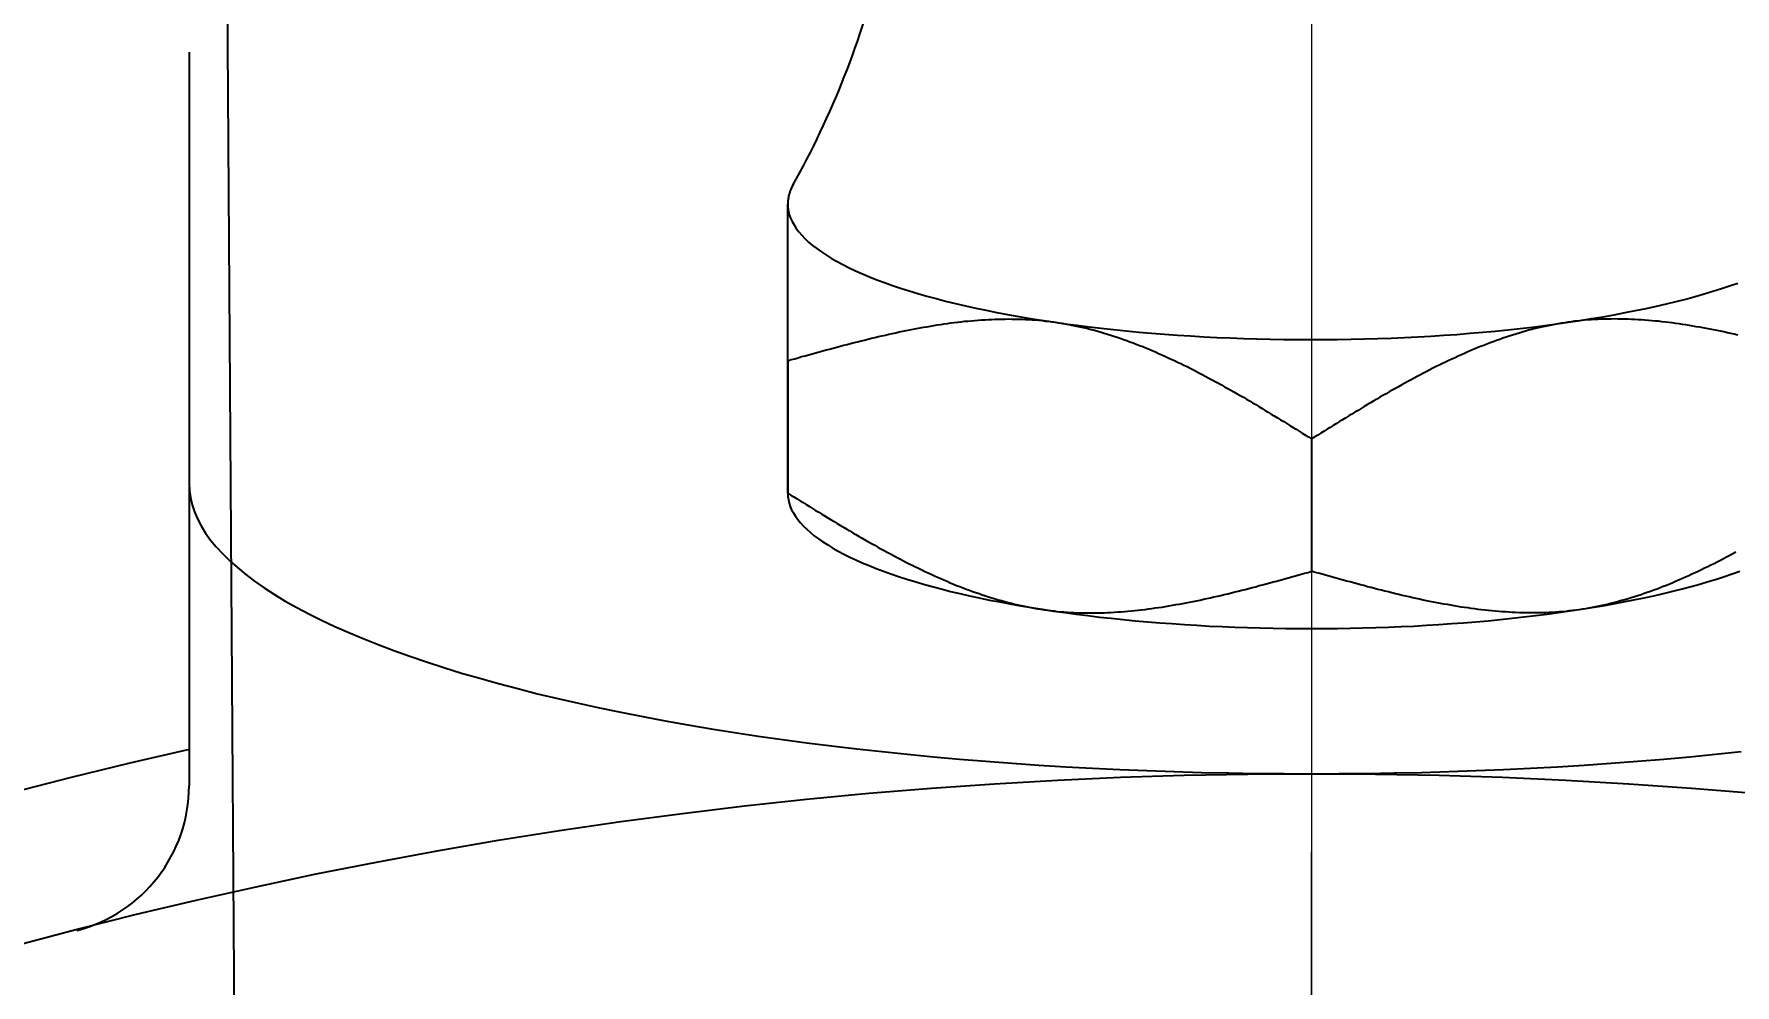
# Model space of a CAD drawing. Header units: millimetres. Extents: x -8731 to 85711, y -14522 to 31379.
# Drawn here: x 2918.31 to 2929.67, y 13878.85 to 13885.21 of the extents above; entities that cross this region are included whole.
import ezdxf
from ezdxf import colors
from ezdxf.entities.mleader import LeaderData, LeaderLine
from ezdxf.enums import TextEntityAlignment as Align
from ezdxf.math import Vec2, Vec3

# ---------------------------------------------------------------- set-up
doc = ezdxf.new("R2010")
doc.units = ezdxf.units.MM
doc.header["$LTSCALE"] = 4
doc.header["$PDMODE"] = 99
doc.header["$PDSIZE"] = 1
doc.linetypes.add('CENTER2', pattern=[28.575, 19.05, -3.175, 3.175, -3.175])
doc.linetypes.add('HIDDEN', pattern=[9.525, 6.35, -3.175])
for name, color, linetype, lineweight in [('04_HIDDEN', 2, 'HIDDEN', 13), ('05_CENTER', 4, 'CENTER2', 13), ('08_DIM', 3, 'Continuous', 13)]:
    doc.layers.add(name, color=color, linetype=linetype, lineweight=lineweight)
doc.styles.add('KSS_TXT', font='txt.shx', dxfattribs={"bigfont": 'extfont2.shx'})
doc.styles.get("Standard").update_dxf_attribs({"font": 'txt.shx', "bigfont": 'extfont2.shx'})
doc.dimstyles.new('KSS_DIM$3', dxfattribs={"dimscale": 3, "dimtxt": 3, "dimasz": 2.5, "dimexe": 1.25, "dimexo": 0.625, "dimtad": 1, "dimtih": 1, "dimtoh": 1, "dimdsep": 46, "dimtxsty": 'KSS_TXT', "dimblk": 'OPEN30', "dimcen": 0, "dimazin": 2, "dimtfac": 0.75, "dimtofl": 0, "dimtmove": 0, "dimatfit": 3, "dimldrblk": 'OPEN30', "dimfxl": 1, "dimtolj": 1, "dimarcsym": 0})

# ---------------------------------------------------------------- blocks, each defined once
blk = doc.blocks.new('AM_BALLOON1')
at = {"transparency": 16777216}
blk.add_circle((0, 0), 5, dxfattribs=at)
blk.add_attdef('B_NUMBER', text='', height=3, dxfattribs=at).set_placement((0, 0), align=Align.MIDDLE_CENTER)
blk = doc.blocks.new('_OPEN')
at = {"color": 0, "linetype": 'ByBlock'}
for p, q in [((-1, 0.16667), (0, 0)), ((0, 0), (-1, -0.16667)), ((0, 0), (-1, 0))]:
    blk.add_line(p, q, dxfattribs=at)
blk = doc.blocks.new('_Open30')
at = {"color": 0, "linetype": 'ByBlock', "lineweight": -2}
for p, q in [((-1, 0.26795), (0, 0)), ((0, 0), (-1, -0.26795)), ((0, 0), (-1, 0))]:
    blk.add_line(p, q, dxfattribs=at)
blk = doc.blocks.new('*D4363')
at = {"layer": '08_DIM', "color": 0, "lineweight": -2, "transparency": 16777216}
for p, q in [((2882.365, 14008.905), (2752.99, 14008.905)), ((2909.732, 13909.452), (2882.365, 14008.905))]:
    blk.add_line(p, q, dxfattribs=at)
at = {"layer": 'Defpoints', "color": 0, "transparency": 16777216}
for p in [(2919.681, 13873.296), (2934.008, 13821.231)]:
    blk.add_point(p, dxfattribs=at)
at = {"layer": '08_DIM', "color": 0, "lineweight": -2, "transparency": 16777216, "xscale": 37.5, "yscale": 37.5, "zscale": 37.5, "rotation": 285.3852957176522}
blk.add_blockref('_Open30', (2919.681, 13873.296), dxfattribs=at)
at = {"layer": '08_DIM', "color": 0, "transparency": 16777216, "insert": (2812.99, 14040.78), "char_height": 45, "attachment_point": 5, "style": 'KSS_TXT'}
blk.add_mtext('\\A1;%%C54', dxfattribs=at)
blk = doc.blocks.new('MUCAF205Ja_1_1')
at = {"color": 0}
for p, q in [((-7.5, 37.823), (-7.5, 32.92)), ((-3.5, 34.875), (-3.5, 36.808)), ((-3.5, 35.761), (-3.5, 34.876)), ((0, 35.238), (0, 34.353))]:
    blk.add_line(p, q, dxfattribs=at)
blk.add_lwpolyline([(-3.5, 35.761), (-3.5, 35.83), (-3.5, 35.895), (-3.5, 35.959), (-3.5, 36.019), (-3.5, 36.078), (-3.5, 36.134), (-3.5, 36.188), (-3.5, 36.24), (-3.5, 36.29), (-3.5, 36.338), (-3.5, 36.383), (-3.5, 36.427), (-3.5, 36.469), (-3.5, 36.509), (-3.5, 36.547), (-3.5, 36.583), (-3.5, 36.617), (-3.5, 36.65), (-3.5, 36.681), (-3.5, 36.709), (-3.5, 36.737), (-3.5, 36.762), (-3.5, 36.786), (-3.5, 36.807)], dxfattribs=at)
for points in [[(-3.5, 36.807, 0), (-3.499, 36.784, 0), (-3.495, 36.761, 0), (-3.49, 36.737, 0), (-3.481, 36.714, 0), (-3.471, 36.691, 0), (-3.458, 36.668, 0), (-3.443, 36.645, 0), (-3.426, 36.622, 0), (-3.406, 36.6, 0), (-3.385, 36.577, 0), (-3.361, 36.554, 0), (-3.334, 36.532, 0), (-3.306, 36.51, 0), (-3.275, 36.488, 0), (-3.242, 36.466, 0), (-3.207, 36.445, 0), (-3.17, 36.424, 0), (-3.131, 36.403, 0), (-3.09, 36.382, 0), (-3.047, 36.362, 0), (-3.001, 36.342, 0), (-2.954, 36.322, 0), (-2.905, 36.302, 0), (-2.854, 36.283, 0), (-2.801, 36.264, 0), (-2.746, 36.246, 0), (-2.689, 36.228, 0), (-2.63, 36.21, 0), (-2.57, 36.193, 0), (-2.508, 36.176, 0), (-2.445, 36.159, 0), (-2.379, 36.143, 0), (-2.313, 36.128, 0), (-2.244, 36.112, 0), (-2.175, 36.098, 0), (-2.103, 36.083, 0), (-2.031, 36.07, 0), (-1.957, 36.056, 0), (-1.881, 36.044, 0), (-1.805, 36.031, 0), (-1.727, 36.02, 0), (-1.648, 36.008, 0), (-1.568, 35.998, 0), (-1.487, 35.988, 0), (-1.405, 35.978, 0), (-1.323, 35.969, 0), (-1.239, 35.96, 0), (-1.154, 35.952, 0), (-1.069, 35.945, 0), (-0.983, 35.938, 0), (-0.896, 35.932, 0), (-0.809, 35.926, 0), (-0.721, 35.921, 0), (-0.633, 35.917, 0), (-0.544, 35.913, 0), (-0.455, 35.909, 0), (-0.365, 35.907, 0), (-0.276, 35.904, 0), (-0.186, 35.903, 0), (-0.096, 35.902, 0), (-0.006, 35.902, 0), (0.084, 35.902, 0), (0.174, 35.903, 0), (0.264, 35.904, 0), (0.353, 35.906, 0), (0.443, 35.909, 0), (0.532, 35.912, 0), (0.621, 35.916, 0), (0.709, 35.92, 0), (0.797, 35.925, 0), (0.884, 35.931, 0), (0.971, 35.937, 0), (1.057, 35.944, 0), (1.143, 35.951, 0), (1.227, 35.959, 0), (1.311, 35.968, 0), (1.394, 35.977, 0), (1.476, 35.986, 0), (1.558, 35.996, 0), (1.638, 36.007, 0), (1.717, 36.018, 0), (1.794, 36.03, 0), (1.871, 36.042, 0), (1.947, 36.055, 0), (2.021, 36.068, 0), (2.094, 36.082, 0), (2.165, 36.096, 0), (2.235, 36.11, 0), (2.304, 36.125, 0), (2.371, 36.141, 0), (2.436, 36.157, 0), (2.5, 36.173, 0), (2.562, 36.19, 0), (2.622, 36.208, 0), (2.681, 36.225, 0), (2.738, 36.243, 0), (2.793, 36.262, 0), (2.847, 36.28, 0)], [(-3.46, 36.943, 0), (-3.461, 36.942, 0), (-3.462, 36.941, 0), (-3.462, 36.94, 0), (-3.463, 36.939, 0), (-3.463, 36.938, 0), (-3.464, 36.937, 0), (-3.465, 36.936, 0), (-3.465, 36.935, 0), (-3.466, 36.934, 0), (-3.466, 36.933, 0), (-3.467, 36.932, 0), (-3.467, 36.931, 0), (-3.468, 36.93, 0), (-3.469, 36.929, 0), (-3.469, 36.928, 0), (-3.47, 36.926, 0), (-3.47, 36.925, 0), (-3.471, 36.924, 0), (-3.471, 36.923, 0), (-3.472, 36.922, 0), (-3.472, 36.921, 0), (-3.473, 36.92, 0), (-3.473, 36.919, 0), (-3.474, 36.918, 0), (-3.474, 36.917, 0), (-3.475, 36.916, 0), (-3.475, 36.915, 0), (-3.476, 36.914, 0), (-3.476, 36.913, 0), (-3.477, 36.912, 0), (-3.477, 36.911, 0), (-3.478, 36.91, 0), (-3.478, 36.908, 0), (-3.479, 36.907, 0), (-3.479, 36.906, 0), (-3.48, 36.905, 0), (-3.48, 36.904, 0), (-3.48, 36.903, 0), (-3.481, 36.902, 0), (-3.481, 36.901, 0), (-3.482, 36.9, 0), (-3.482, 36.899, 0), (-3.483, 36.898, 0), (-3.483, 36.897, 0), (-3.483, 36.896, 0), (-3.484, 36.895, 0), (-3.484, 36.894, 0), (-3.485, 36.893, 0), (-3.485, 36.892, 0), (-3.485, 36.891, 0), (-3.486, 36.889, 0), (-3.486, 36.888, 0), (-3.486, 36.887, 0), (-3.487, 36.886, 0), (-3.487, 36.885, 0), (-3.487, 36.884, 0), (-3.488, 36.883, 0), (-3.488, 36.882, 0), (-3.488, 36.881, 0), (-3.489, 36.88, 0), (-3.489, 36.879, 0), (-3.489, 36.878, 0), (-3.49, 36.877, 0), (-3.49, 36.876, 0), (-3.49, 36.875, 0), (-3.491, 36.874, 0), (-3.491, 36.872, 0), (-3.491, 36.871, 0), (-3.492, 36.87, 0), (-3.492, 36.869, 0), (-3.492, 36.868, 0), (-3.492, 36.867, 0), (-3.493, 36.866, 0), (-3.493, 36.865, 0), (-3.493, 36.864, 0), (-3.493, 36.863, 0), (-3.494, 36.862, 0), (-3.494, 36.861, 0), (-3.494, 36.86, 0), (-3.494, 36.859, 0), (-3.495, 36.858, 0), (-3.495, 36.856, 0), (-3.495, 36.855, 0), (-3.495, 36.854, 0), (-3.496, 36.853, 0), (-3.496, 36.852, 0), (-3.496, 36.851, 0), (-3.496, 36.85, 0), (-3.496, 36.849, 0), (-3.496, 36.848, 0), (-3.497, 36.847, 0), (-3.497, 36.846, 0), (-3.497, 36.845, 0), (-3.497, 36.844, 0), (-3.497, 36.843, 0), (-3.498, 36.842, 0), (-3.498, 36.84, 0), (-3.498, 36.839, 0), (-3.498, 36.838, 0), (-3.498, 36.837, 0), (-3.498, 36.836, 0), (-3.498, 36.835, 0), (-3.498, 36.834, 0), (-3.499, 36.833, 0), (-3.499, 36.832, 0), (-3.499, 36.831, 0), (-3.499, 36.83, 0), (-3.499, 36.829, 0), (-3.499, 36.828, 0), (-3.499, 36.827, 0), (-3.499, 36.826, 0), (-3.499, 36.825, 0), (-3.499, 36.824, 0), (-3.5, 36.822, 0), (-3.5, 36.821, 0), (-3.5, 36.82, 0), (-3.5, 36.819, 0), (-3.5, 36.818, 0), (-3.5, 36.817, 0), (-3.5, 36.816, 0), (-3.5, 36.815, 0), (-3.5, 36.814, 0), (-3.5, 36.813, 0), (-3.5, 36.812, 0), (-3.5, 36.811, 0), (-3.5, 36.81, 0), (-3.5, 36.809, 0), (-3.5, 36.807, 0)], [(-3.5, 35.761, 0), (-3.477, 35.768, 0), (-3.453, 35.774, 0), (-3.43, 35.781, 0), (-3.407, 35.788, 0), (-3.383, 35.794, 0), (-3.36, 35.8, 0), (-3.337, 35.807, 0), (-3.313, 35.813, 0), (-3.29, 35.82, 0), (-3.266, 35.826, 0), (-3.243, 35.833, 0), (-3.22, 35.839, 0), (-3.196, 35.845, 0), (-3.173, 35.851, 0), (-3.15, 35.858, 0), (-3.127, 35.864, 0), (-3.103, 35.87, 0), (-3.08, 35.876, 0), (-3.057, 35.882, 0), (-3.033, 35.888, 0), (-3.01, 35.894, 0), (-2.987, 35.899, 0), (-2.964, 35.905, 0), (-2.94, 35.911, 0), (-2.917, 35.916, 0), (-2.894, 35.922, 0), (-2.871, 35.927, 0), (-2.847, 35.932, 0), (-2.824, 35.938, 0), (-2.801, 35.943, 0), (-2.778, 35.948, 0), (-2.755, 35.953, 0), (-2.732, 35.958, 0), (-2.709, 35.962, 0), (-2.685, 35.967, 0), (-2.662, 35.972, 0), (-2.639, 35.976, 0), (-2.616, 35.98, 0), (-2.593, 35.984, 0), (-2.57, 35.988, 0), (-2.547, 35.992, 0), (-2.524, 35.996, 0), (-2.501, 36, 0), (-2.478, 36.003, 0), (-2.455, 36.007, 0), (-2.433, 36.01, 0), (-2.41, 36.013, 0), (-2.387, 36.016, 0), (-2.364, 36.019, 0), (-2.341, 36.021, 0), (-2.318, 36.024, 0), (-2.296, 36.026, 0), (-2.273, 36.028, 0), (-2.25, 36.03, 0), (-2.227, 36.032, 0), (-2.205, 36.033, 0), (-2.182, 36.035, 0), (-2.159, 36.036, 0), (-2.137, 36.037, 0), (-2.114, 36.038, 0), (-2.092, 36.039, 0), (-2.069, 36.039, 0), (-2.047, 36.039, 0), (-2.024, 36.04, 0), (-2.002, 36.039, 0), (-1.979, 36.039, 0), (-1.957, 36.039, 0), (-1.934, 36.038, 0), (-1.912, 36.037, 0), (-1.89, 36.036, 0), (-1.868, 36.034, 0), (-1.845, 36.033, 0), (-1.823, 36.031, 0), (-1.801, 36.029, 0), (-1.779, 36.026, 0), (-1.757, 36.024, 0), (-1.735, 36.021, 0), (-1.713, 36.018, 0), (-1.691, 36.015, 0), (-1.669, 36.011, 0), (-1.647, 36.007, 0), (-1.625, 36.003, 0), (-1.603, 35.999, 0), (-1.581, 35.995, 0), (-1.559, 35.99, 0), (-1.537, 35.985, 0), (-1.516, 35.98, 0), (-1.494, 35.975, 0), (-1.472, 35.969, 0), (-1.45, 35.964, 0), (-1.429, 35.958, 0), (-1.407, 35.951, 0), (-1.386, 35.945, 0), (-1.364, 35.938, 0), (-1.342, 35.932, 0), (-1.321, 35.925, 0), (-1.299, 35.918, 0), (-1.278, 35.911, 0), (-1.257, 35.903, 0), (-1.235, 35.895, 0), (-1.214, 35.888, 0), (-1.192, 35.88, 0), (-1.171, 35.871, 0), (-1.15, 35.863, 0), (-1.128, 35.855, 0), (-1.107, 35.846, 0), (-1.086, 35.837, 0), (-1.065, 35.828, 0), (-1.043, 35.819, 0), (-1.022, 35.81, 0), (-1.001, 35.801, 0), (-0.98, 35.791, 0), (-0.959, 35.781, 0), (-0.938, 35.772, 0), (-0.917, 35.762, 0), (-0.895, 35.752, 0), (-0.874, 35.742, 0), (-0.853, 35.731, 0), (-0.832, 35.721, 0), (-0.811, 35.71, 0), (-0.79, 35.7, 0), (-0.769, 35.689, 0), (-0.748, 35.678, 0), (-0.727, 35.667, 0), (-0.706, 35.656, 0), (-0.686, 35.645, 0), (-0.665, 35.633, 0), (-0.644, 35.622, 0), (-0.623, 35.611, 0), (-0.602, 35.599, 0), (-0.581, 35.587, 0), (-0.56, 35.576, 0), (-0.539, 35.564, 0), (-0.519, 35.552, 0), (-0.498, 35.54, 0), (-0.477, 35.528, 0), (-0.456, 35.516, 0), (-0.435, 35.504, 0), (-0.415, 35.492, 0), (-0.394, 35.479, 0), (-0.373, 35.467, 0), (-0.352, 35.454, 0), (-0.331, 35.442, 0), (-0.311, 35.429, 0), (-0.29, 35.417, 0), (-0.269, 35.404, 0), (-0.249, 35.392, 0), (-0.228, 35.379, 0), (-0.207, 35.366, 0), (-0.186, 35.354, 0), (-0.166, 35.341, 0), (-0.145, 35.328, 0), (-0.124, 35.315, 0), (-0.104, 35.303, 0), (-0.083, 35.29, 0), (-0.062, 35.277, 0), (-0.041, 35.264, 0), (-0.021, 35.251, 0), (0, 35.238, 0)], [(2.847, 35.932, 0), (2.824, 35.938, 0), (2.801, 35.943, 0), (2.778, 35.948, 0), (2.755, 35.953, 0), (2.732, 35.958, 0), (2.709, 35.962, 0), (2.685, 35.967, 0), (2.662, 35.972, 0), (2.639, 35.976, 0), (2.616, 35.98, 0), (2.593, 35.984, 0), (2.57, 35.988, 0), (2.547, 35.992, 0), (2.524, 35.996, 0), (2.501, 36, 0), (2.478, 36.003, 0), (2.455, 36.007, 0), (2.433, 36.01, 0), (2.41, 36.013, 0), (2.387, 36.016, 0), (2.364, 36.019, 0), (2.341, 36.021, 0), (2.318, 36.024, 0), (2.296, 36.026, 0), (2.273, 36.028, 0), (2.25, 36.03, 0), (2.227, 36.032, 0), (2.205, 36.033, 0), (2.182, 36.035, 0), (2.159, 36.036, 0), (2.137, 36.037, 0), (2.114, 36.038, 0), (2.092, 36.039, 0), (2.069, 36.039, 0), (2.047, 36.039, 0), (2.024, 36.04, 0), (2.002, 36.039, 0), (1.979, 36.039, 0), (1.957, 36.039, 0), (1.934, 36.038, 0), (1.912, 36.037, 0), (1.89, 36.036, 0), (1.868, 36.034, 0), (1.845, 36.033, 0), (1.823, 36.031, 0), (1.801, 36.029, 0), (1.779, 36.026, 0), (1.757, 36.024, 0), (1.735, 36.021, 0), (1.713, 36.018, 0), (1.691, 36.015, 0), (1.669, 36.011, 0), (1.647, 36.007, 0), (1.625, 36.003, 0), (1.603, 35.999, 0), (1.581, 35.995, 0), (1.559, 35.99, 0), (1.537, 35.985, 0), (1.516, 35.98, 0), (1.494, 35.975, 0), (1.472, 35.969, 0), (1.45, 35.964, 0), (1.429, 35.958, 0), (1.407, 35.951, 0), (1.386, 35.945, 0), (1.364, 35.938, 0), (1.342, 35.932, 0), (1.321, 35.925, 0), (1.299, 35.918, 0), (1.278, 35.911, 0), (1.257, 35.903, 0), (1.235, 35.895, 0), (1.214, 35.888, 0), (1.192, 35.88, 0), (1.171, 35.871, 0), (1.15, 35.863, 0), (1.128, 35.855, 0), (1.107, 35.846, 0), (1.086, 35.837, 0), (1.065, 35.828, 0), (1.043, 35.819, 0), (1.022, 35.81, 0), (1.001, 35.801, 0), (0.98, 35.791, 0), (0.959, 35.781, 0), (0.938, 35.772, 0), (0.917, 35.762, 0), (0.895, 35.752, 0), (0.874, 35.742, 0), (0.853, 35.731, 0), (0.832, 35.721, 0), (0.811, 35.71, 0), (0.79, 35.7, 0), (0.769, 35.689, 0), (0.748, 35.678, 0), (0.727, 35.667, 0), (0.706, 35.656, 0), (0.686, 35.645, 0), (0.665, 35.633, 0), (0.644, 35.622, 0), (0.623, 35.611, 0), (0.602, 35.599, 0), (0.581, 35.587, 0), (0.56, 35.576, 0), (0.539, 35.564, 0), (0.519, 35.552, 0), (0.498, 35.54, 0), (0.477, 35.528, 0), (0.456, 35.516, 0), (0.435, 35.504, 0), (0.415, 35.492, 0), (0.394, 35.479, 0), (0.373, 35.467, 0), (0.352, 35.454, 0), (0.331, 35.442, 0), (0.311, 35.429, 0), (0.29, 35.417, 0), (0.269, 35.404, 0), (0.249, 35.392, 0), (0.228, 35.379, 0), (0.207, 35.366, 0), (0.186, 35.354, 0), (0.166, 35.341, 0), (0.145, 35.328, 0), (0.124, 35.315, 0), (0.104, 35.303, 0), (0.083, 35.29, 0), (0.062, 35.277, 0), (0.041, 35.264, 0), (0.021, 35.251, 0), (0, 35.238, 0)], [(-7.5, 34.941, 0), (-7.498, 34.894, 0), (-7.491, 34.846, 0), (-7.48, 34.798, 0), (-7.464, 34.751, 0), (-7.444, 34.703, 0), (-7.419, 34.656, 0), (-7.39, 34.609, 0), (-7.356, 34.562, 0), (-7.318, 34.516, 0), (-7.275, 34.469, 0), (-7.228, 34.423, 0), (-7.177, 34.378, 0), (-7.121, 34.332, 0), (-7.062, 34.287, 0), (-6.997, 34.243, 0), (-6.929, 34.198, 0), (-6.857, 34.154, 0), (-6.78, 34.111, 0), (-6.699, 34.068, 0), (-6.614, 34.026, 0), (-6.526, 33.984, 0), (-6.433, 33.943, 0), (-6.336, 33.903, 0), (-6.236, 33.863, 0), (-6.132, 33.823, 0), (-6.024, 33.785, 0), (-5.913, 33.747, 0), (-5.798, 33.71, 0), (-5.679, 33.673, 0), (-5.557, 33.638, 0), (-5.432, 33.603, 0), (-5.303, 33.569, 0), (-5.172, 33.535, 0), (-5.037, 33.503, 0), (-4.899, 33.471, 0), (-4.758, 33.441, 0), (-4.614, 33.411, 0), (-4.468, 33.382, 0), (-4.319, 33.354, 0), (-4.167, 33.327, 0), (-4.012, 33.301, 0), (-3.856, 33.276, 0), (-3.697, 33.252, 0), (-3.535, 33.229, 0), (-3.372, 33.207, 0), (-3.207, 33.186, 0), (-3.039, 33.166, 0), (-2.87, 33.148, 0), (-2.699, 33.13, 0), (-2.527, 33.113, 0), (-2.353, 33.098, 0), (-2.177, 33.084, 0), (-2, 33.07, 0), (-1.822, 33.058, 0), (-1.643, 33.047, 0), (-1.463, 33.037, 0), (-1.282, 33.029, 0), (-1.1, 33.021, 0), (-0.918, 33.015, 0), (-0.735, 33.009, 0), (-0.552, 33.005, 0), (-0.368, 33.002, 0), (-0.184, 33.001, 0), (0, 33, 0), (0.184, 33.001, 0), (0.368, 33.002, 0), (0.552, 33.005, 0), (0.735, 33.009, 0), (0.918, 33.015, 0), (1.1, 33.021, 0), (1.282, 33.029, 0), (1.463, 33.037, 0), (1.643, 33.047, 0), (1.822, 33.058, 0), (2, 33.07, 0), (2.177, 33.084, 0), (2.353, 33.098, 0), (2.527, 33.113, 0), (2.699, 33.13, 0), (2.87, 33.148, 0)], [(-3.5, 34.875, 0), (-3.499, 34.853, 0), (-3.496, 34.831, 0), (-3.49, 34.809, 0), (-3.483, 34.787, 0), (-3.474, 34.764, 0), (-3.462, 34.743, 0), (-3.448, 34.721, 0), (-3.433, 34.699, 0), (-3.415, 34.677, 0), (-3.395, 34.655, 0), (-3.373, 34.634, 0), (-3.349, 34.613, 0), (-3.323, 34.591, 0), (-3.295, 34.57, 0), (-3.265, 34.549, 0), (-3.233, 34.529, 0), (-3.199, 34.508, 0), (-3.164, 34.488, 0), (-3.126, 34.468, 0), (-3.086, 34.448, 0), (-3.045, 34.429, 0), (-3.002, 34.41, 0), (-2.957, 34.391, 0), (-2.91, 34.372, 0), (-2.861, 34.354, 0), (-2.811, 34.336, 0), (-2.759, 34.318, 0), (-2.705, 34.301, 0), (-2.65, 34.284, 0), (-2.593, 34.267, 0), (-2.534, 34.251, 0), (-2.474, 34.235, 0), (-2.413, 34.219, 0), (-2.35, 34.204, 0), (-2.286, 34.19, 0), (-2.22, 34.175, 0), (-2.153, 34.161, 0), (-2.084, 34.148, 0), (-2.015, 34.135, 0), (-1.944, 34.122, 0), (-1.872, 34.11, 0), (-1.799, 34.099, 0), (-1.725, 34.087, 0), (-1.649, 34.077, 0), (-1.573, 34.066, 0), (-1.496, 34.057, 0), (-1.418, 34.047, 0), (-1.339, 34.039, 0), (-1.259, 34.03, 0), (-1.179, 34.023, 0), (-1.097, 34.016, 0), (-1.015, 34.009, 0), (-0.933, 34.003, 0), (-0.85, 33.997, 0), (-0.766, 33.992, 0), (-0.682, 33.987, 0), (-0.598, 33.983, 0), (-0.513, 33.98, 0), (-0.428, 33.977, 0), (-0.343, 33.974, 0), (-0.257, 33.972, 0), (-0.171, 33.971, 0), (-0.085, 33.97, 0), (0, 33.97, 0), (0.086, 33.97, 0), (0.172, 33.971, 0), (0.258, 33.972, 0), (0.343, 33.974, 0), (0.429, 33.977, 0), (0.514, 33.98, 0), (0.599, 33.983, 0), (0.683, 33.987, 0), (0.767, 33.992, 0), (0.851, 33.997, 0), (0.934, 34.003, 0), (1.016, 34.009, 0), (1.098, 34.016, 0), (1.179, 34.023, 0), (1.26, 34.031, 0), (1.34, 34.039, 0), (1.419, 34.048, 0), (1.497, 34.057, 0), (1.574, 34.066, 0), (1.65, 34.077, 0), (1.725, 34.088, 0), (1.8, 34.099, 0), (1.873, 34.11, 0), (1.945, 34.123, 0), (2.016, 34.135, 0), (2.085, 34.148, 0), (2.154, 34.162, 0), (2.221, 34.175, 0), (2.286, 34.19, 0), (2.351, 34.205, 0), (2.414, 34.22, 0), (2.475, 34.235, 0), (2.535, 34.251, 0), (2.593, 34.267, 0), (2.65, 34.284, 0), (2.706, 34.301, 0), (2.759, 34.318, 0), (2.811, 34.336, 0), (2.862, 34.354, 0)], [(-3.5, 34.876, 0), (-3.479, 34.863, 0), (-3.459, 34.85, 0), (-3.438, 34.837, 0), (-3.417, 34.824, 0), (-3.396, 34.812, 0), (-3.376, 34.799, 0), (-3.355, 34.786, 0), (-3.334, 34.773, 0), (-3.314, 34.76, 0), (-3.293, 34.748, 0), (-3.272, 34.735, 0), (-3.251, 34.722, 0), (-3.231, 34.71, 0), (-3.21, 34.697, 0), (-3.189, 34.685, 0), (-3.169, 34.672, 0), (-3.148, 34.66, 0), (-3.127, 34.647, 0), (-3.106, 34.635, 0), (-3.085, 34.623, 0), (-3.065, 34.611, 0), (-3.044, 34.598, 0), (-3.023, 34.586, 0), (-3.002, 34.574, 0), (-2.981, 34.562, 0), (-2.961, 34.55, 0), (-2.94, 34.538, 0), (-2.919, 34.527, 0), (-2.898, 34.515, 0), (-2.877, 34.504, 0), (-2.856, 34.492, 0), (-2.835, 34.481, 0), (-2.814, 34.469, 0), (-2.794, 34.458, 0), (-2.773, 34.447, 0), (-2.752, 34.436, 0), (-2.731, 34.425, 0), (-2.71, 34.414, 0), (-2.689, 34.404, 0), (-2.668, 34.393, 0), (-2.647, 34.383, 0), (-2.626, 34.373, 0), (-2.605, 34.362, 0), (-2.583, 34.352, 0), (-2.562, 34.342, 0), (-2.541, 34.333, 0), (-2.52, 34.323, 0), (-2.499, 34.313, 0), (-2.478, 34.304, 0), (-2.457, 34.295, 0), (-2.435, 34.286, 0), (-2.414, 34.277, 0), (-2.393, 34.268, 0), (-2.372, 34.259, 0), (-2.35, 34.251, 0), (-2.329, 34.243, 0), (-2.308, 34.234, 0), (-2.286, 34.226, 0), (-2.265, 34.219, 0), (-2.243, 34.211, 0), (-2.222, 34.204, 0), (-2.201, 34.196, 0), (-2.179, 34.189, 0), (-2.158, 34.182, 0), (-2.136, 34.176, 0), (-2.114, 34.169, 0), (-2.093, 34.163, 0), (-2.071, 34.157, 0), (-2.05, 34.151, 0), (-2.028, 34.145, 0), (-2.006, 34.139, 0), (-1.984, 34.134, 0), (-1.963, 34.129, 0), (-1.941, 34.124, 0), (-1.919, 34.12, 0), (-1.897, 34.115, 0), (-1.875, 34.111, 0), (-1.853, 34.107, 0), (-1.831, 34.103, 0), (-1.809, 34.1, 0), (-1.787, 34.096, 0), (-1.765, 34.093, 0), (-1.743, 34.09, 0), (-1.721, 34.088, 0), (-1.699, 34.085, 0), (-1.677, 34.083, 0), (-1.655, 34.081, 0), (-1.632, 34.08, 0), (-1.61, 34.078, 0), (-1.588, 34.077, 0), (-1.566, 34.076, 0), (-1.543, 34.076, 0), (-1.521, 34.075, 0), (-1.498, 34.075, 0), (-1.476, 34.075, 0), (-1.453, 34.075, 0), (-1.431, 34.075, 0), (-1.408, 34.075, 0), (-1.386, 34.076, 0), (-1.363, 34.077, 0), (-1.341, 34.078, 0), (-1.318, 34.079, 0), (-1.295, 34.081, 0), (-1.273, 34.082, 0), (-1.25, 34.084, 0), (-1.227, 34.086, 0), (-1.204, 34.088, 0), (-1.182, 34.09, 0), (-1.159, 34.093, 0), (-1.136, 34.096, 0), (-1.113, 34.098, 0), (-1.09, 34.101, 0), (-1.067, 34.104, 0), (-1.045, 34.108, 0), (-1.022, 34.111, 0), (-0.999, 34.114, 0), (-0.976, 34.118, 0), (-0.953, 34.122, 0), (-0.93, 34.126, 0), (-0.907, 34.13, 0), (-0.884, 34.134, 0), (-0.861, 34.138, 0), (-0.838, 34.142, 0), (-0.815, 34.147, 0), (-0.791, 34.152, 0), (-0.768, 34.156, 0), (-0.745, 34.161, 0), (-0.722, 34.166, 0), (-0.699, 34.171, 0), (-0.676, 34.176, 0), (-0.653, 34.182, 0), (-0.629, 34.187, 0), (-0.606, 34.192, 0), (-0.583, 34.198, 0), (-0.56, 34.203, 0), (-0.536, 34.209, 0), (-0.513, 34.215, 0), (-0.49, 34.221, 0), (-0.467, 34.226, 0), (-0.443, 34.232, 0), (-0.42, 34.238, 0), (-0.397, 34.244, 0), (-0.373, 34.25, 0), (-0.35, 34.257, 0), (-0.327, 34.263, 0), (-0.304, 34.269, 0), (-0.28, 34.275, 0), (-0.257, 34.282, 0), (-0.234, 34.288, 0), (-0.21, 34.294, 0), (-0.187, 34.301, 0), (-0.164, 34.307, 0), (-0.14, 34.314, 0), (-0.117, 34.32, 0), (-0.093, 34.327, 0), (-0.07, 34.333, 0), (-0.047, 34.34, 0), (-0.023, 34.346, 0), (0, 34.353, 0)], [(2.835, 34.481, 0), (2.814, 34.469, 0), (2.794, 34.458, 0), (2.773, 34.447, 0), (2.752, 34.436, 0), (2.731, 34.425, 0), (2.71, 34.414, 0), (2.689, 34.404, 0), (2.668, 34.393, 0), (2.647, 34.383, 0), (2.626, 34.373, 0), (2.605, 34.362, 0), (2.583, 34.352, 0), (2.562, 34.342, 0), (2.541, 34.333, 0), (2.52, 34.323, 0), (2.499, 34.313, 0), (2.478, 34.304, 0), (2.457, 34.295, 0), (2.435, 34.286, 0), (2.414, 34.277, 0), (2.393, 34.268, 0), (2.372, 34.259, 0), (2.35, 34.251, 0), (2.329, 34.243, 0), (2.308, 34.234, 0), (2.286, 34.226, 0), (2.265, 34.219, 0), (2.243, 34.211, 0), (2.222, 34.204, 0), (2.201, 34.196, 0), (2.179, 34.189, 0), (2.158, 34.182, 0), (2.136, 34.176, 0), (2.114, 34.169, 0), (2.093, 34.163, 0), (2.071, 34.157, 0), (2.05, 34.151, 0), (2.028, 34.145, 0), (2.006, 34.139, 0), (1.984, 34.134, 0), (1.963, 34.129, 0), (1.941, 34.124, 0), (1.919, 34.12, 0), (1.897, 34.115, 0), (1.875, 34.111, 0), (1.853, 34.107, 0), (1.831, 34.103, 0), (1.809, 34.1, 0), (1.787, 34.096, 0), (1.765, 34.093, 0), (1.743, 34.09, 0), (1.721, 34.088, 0), (1.699, 34.085, 0), (1.677, 34.083, 0), (1.655, 34.081, 0), (1.632, 34.08, 0), (1.61, 34.078, 0), (1.588, 34.077, 0), (1.566, 34.076, 0), (1.543, 34.076, 0), (1.521, 34.075, 0), (1.498, 34.075, 0), (1.476, 34.075, 0), (1.453, 34.075, 0), (1.431, 34.075, 0), (1.408, 34.075, 0), (1.386, 34.076, 0), (1.363, 34.077, 0), (1.341, 34.078, 0), (1.318, 34.079, 0), (1.295, 34.081, 0), (1.273, 34.082, 0), (1.25, 34.084, 0), (1.227, 34.086, 0), (1.204, 34.088, 0), (1.182, 34.09, 0), (1.159, 34.093, 0), (1.136, 34.096, 0), (1.113, 34.098, 0), (1.09, 34.101, 0), (1.067, 34.104, 0), (1.045, 34.108, 0), (1.022, 34.111, 0), (0.999, 34.114, 0), (0.976, 34.118, 0), (0.953, 34.122, 0), (0.93, 34.126, 0), (0.907, 34.13, 0), (0.884, 34.134, 0), (0.861, 34.138, 0), (0.838, 34.142, 0), (0.815, 34.147, 0), (0.791, 34.152, 0), (0.768, 34.156, 0), (0.745, 34.161, 0), (0.722, 34.166, 0), (0.699, 34.171, 0), (0.676, 34.176, 0), (0.653, 34.182, 0), (0.629, 34.187, 0), (0.606, 34.192, 0), (0.583, 34.198, 0), (0.56, 34.203, 0), (0.536, 34.209, 0), (0.513, 34.215, 0), (0.49, 34.221, 0), (0.467, 34.226, 0), (0.443, 34.232, 0), (0.42, 34.238, 0), (0.397, 34.244, 0), (0.373, 34.25, 0), (0.35, 34.257, 0), (0.327, 34.263, 0), (0.304, 34.269, 0), (0.28, 34.275, 0), (0.257, 34.282, 0), (0.234, 34.288, 0), (0.21, 34.294, 0), (0.187, 34.301, 0), (0.164, 34.307, 0), (0.14, 34.314, 0), (0.117, 34.32, 0), (0.093, 34.327, 0), (0.07, 34.333, 0), (0.047, 34.34, 0), (0.023, 34.346, 0), (0, 34.353, 0)]]:
    blk.add_polyline3d(points, dxfattribs=at)
blk.add_circle((0, 0), 33, dxfattribs=at)
for centre, radius, start, end in [((-8.704, 39.859), 6, 330.7801, 346.1981), ((0, 0), 34, 102.7436, 77.2564), ((-8.5, 32.92), 1, 284.4775, 0)]:
    blk.add_arc(centre, radius, start, end, dxfattribs=at)
at = {"layer": '05_CENTER', "color": 0}
blk.add_line((0, 52.5), (0, -52.5), dxfattribs=at)
blk = doc.blocks.new('A$C6DE6404F_1_1')
at = {"layer": '05_CENTER'}
blk.add_line((32.476, 0), (-32.476, 0), dxfattribs=at)
blk = doc.blocks.new('A$C136408E9_1_1')
at = {"color": 4, "rotation": 180}
blk.add_blockref('MUCAF205Ja_1_1', (-360, 0), dxfattribs=at)
at = {"layer": '04_HIDDEN', "rotation": 90}
blk.add_blockref('A$C6DE6404F_1_1', (-360, 0), dxfattribs=at)

msp = doc.modelspace()

# ---------------------------------------------------------------- block references
at = {"rotation": 180}
msp.add_blockref('A$C136408E9_1_1', (2566.84417, 13847.26369), dxfattribs=at)

# ---------------------------------------------------------------- dimensions: what is measured, and where the dimension line sits
at = {"layer": '08_DIM'}
dim = msp.add_diameter_dim_2p(p1=(2934.0075, 13821.23123), p2=(2919.68083, 13873.29606), dimstyle='KSS_DIM$3', override={"dimscale": 15, "dimpost": '%%C<>', "dimtix": 1, "dimatfit": 2}, dxfattribs=at)
dim.commit()
dim.dimension.update_dxf_attribs({"geometry": '*D4363', "text_midpoint": (2812.99024, 14008.90538), "dimtype": 163})

# ---------------------------------------------------------------- leaders
ml = msp.add_multileader_block('Standard', dxfattribs=at)
ml.set_content('AM_BALLOON1', color=256, scale=15)
ml.set_attribute('B_NUMBER', 'AU', width=0)
ml.set_leader_properties(color=256, linetype='ByLayer', lineweight=-1)
ml.set_arrow_properties(name='OPEN')
ml.build(insert=Vec2(0, 0))
ml.multileader.update_dxf_attribs({"leader_type": 0, "has_dogleg": 0, "text_right_attachment_type": 6, "dogleg_length": 0, "arrow_head_size": 30, "scale": 15, "block_connection_type": 1})
ctx = ml.context
ctx.base_point, ctx.scale, ctx.char_height, ctx.arrow_head_size, ctx.landing_gap_size, ctx.plane_origin = Vec3(5844.83769, 21132.80583), 15, 60, 30, 30, Vec3(5844.83769, 21132.80583)
ctx.right_attachment, ctx.attachment_type = 6, 1
notes = []
notes.append((ctx, [(0, (0, 0, 0), (0, 0), (1, 0), 1, [])]))
ctx.block.insert = Vec3(5844.83769, 21132.80583)
ml = msp.add_multileader_block('Standard', dxfattribs=at)
ml.set_content('AM_BALLOON1', color=256, scale=15)
ml.set_attribute('B_NUMBER', 'AF', width=0)
ml.set_leader_properties(color=256, linetype='ByLayer', lineweight=-1)
ml.set_arrow_properties(name='OPEN')
ml.build(insert=Vec2(0, 0))
ml.multileader.update_dxf_attribs({"leader_type": 0, "has_dogleg": 0, "text_right_attachment_type": 6, "dogleg_length": 0, "arrow_head_size": 30, "scale": 15, "block_connection_type": 1})
ctx = ml.context
ctx.base_point, ctx.scale, ctx.char_height, ctx.arrow_head_size, ctx.landing_gap_size, ctx.plane_origin = Vec3(8262.14661, 16915.24927), 15, 60, 30, 30, Vec3(8262.14661, 16915.24927)
ctx.right_attachment, ctx.attachment_type = 6, 1
notes.append((ctx, [(0, (0, 0, 0), (0, 0), (1, 0), 1, [])]))
ctx.block.insert = Vec3(8262.14661, 16915.24927)
ml = msp.add_multileader_block('Standard', dxfattribs=at)
ml.set_content('AM_BALLOON1', color=256, scale=15)
ml.set_attribute('B_NUMBER', 'AO', width=0)
ml.set_leader_properties(color=256, linetype='ByLayer', lineweight=-1)
ml.set_arrow_properties(name='OPEN')
ml.build(insert=Vec2(0, 0))
ml.multileader.update_dxf_attribs({"leader_type": 0, "has_dogleg": 0, "text_right_attachment_type": 6, "dogleg_length": 0, "arrow_head_size": 30, "scale": 15, "block_connection_type": 1})
ctx = ml.context
ctx.base_point, ctx.scale, ctx.char_height, ctx.arrow_head_size, ctx.landing_gap_size, ctx.plane_origin = Vec3(11532.59715, 15665.61266), 15, 60, 30, 30, Vec3(11532.59715, 15665.61266)
ctx.right_attachment, ctx.attachment_type = 6, 1
notes.append((ctx, [(0, (0, 0, 0), (0, 0), (1, 0), 1, [])]))
ctx.block.insert = Vec3(11532.59715, 15665.61266)
ml = msp.add_multileader_block('Standard', dxfattribs=at)
ml.set_content('AM_BALLOON1', color=256, scale=15)
ml.set_attribute('B_NUMBER', 'D', width=0)
ml.set_leader_properties(color=256, linetype='ByLayer', lineweight=-1)
ml.set_arrow_properties(name='OPEN')
ml.build(insert=Vec2(0, 0))
ml.multileader.update_dxf_attribs({"leader_type": 0, "has_dogleg": 0, "text_right_attachment_type": 6, "dogleg_length": 0, "arrow_head_size": 30, "scale": 15, "block_connection_type": 1})
ctx = ml.context
ctx.base_point, ctx.scale, ctx.char_height, ctx.arrow_head_size, ctx.landing_gap_size, ctx.plane_origin = Vec3(9708.75838, 15394.05003), 15, 60, 30, 30, Vec3(9708.75838, 15394.05003)
ctx.right_attachment, ctx.attachment_type = 6, 1
notes.append((ctx, [(0, (0, 0, 0), (0, 0), (1, 0), 1, [])]))
ctx.block.insert = Vec3(9708.75838, 15394.05003)
ml = msp.add_multileader_block('Standard', dxfattribs=at)
ml.set_content('AM_BALLOON1', color=256, scale=15)
ml.set_attribute('B_NUMBER', 'E', width=0)
ml.set_leader_properties(color=256, linetype='ByLayer', lineweight=-1)
ml.set_arrow_properties(name='OPEN')
ml.build(insert=Vec2(0, 0))
ml.multileader.update_dxf_attribs({"leader_type": 0, "has_dogleg": 0, "text_right_attachment_type": 6, "dogleg_length": 0, "arrow_head_size": 30, "scale": 15, "block_connection_type": 1})
ctx = ml.context
ctx.base_point, ctx.scale, ctx.char_height, ctx.arrow_head_size, ctx.landing_gap_size, ctx.plane_origin = Vec3(4125.87913, 15299.50665), 15, 60, 30, 30, Vec3(4141.62998, 15072.38033)
ctx.right_attachment, ctx.attachment_type = 6, 1
notes.append((ctx, [(0, (0, 0, 0), (0, 0), (1, 0), 1, [])]))
ctx.block.insert = Vec3(4125.87913, 15299.50665)
ml = msp.add_multileader_block('Standard', dxfattribs=at)
ml.set_content('AM_BALLOON1', color=256, scale=15)
ml.set_attribute('B_NUMBER', 'A', width=0)
ml.set_leader_properties(color=256, linetype='ByLayer', lineweight=-1)
ml.set_arrow_properties(name='OPEN')
ml.build(insert=Vec2(0, 0))
ml.multileader.update_dxf_attribs({"leader_type": 0, "has_dogleg": 0, "text_right_attachment_type": 6, "dogleg_length": 0, "arrow_head_size": 30, "scale": 15, "block_connection_type": 1})
ctx = ml.context
ctx.base_point, ctx.scale, ctx.char_height, ctx.arrow_head_size, ctx.landing_gap_size, ctx.plane_origin = Vec3(13148.43876, 15210.37146), 15, 60, 30, 30, Vec3(13148.43876, 15210.37146)
ctx.right_attachment, ctx.attachment_type = 6, 1
notes.append((ctx, [(0, (0, 0, 0), (0, 0), (1, 0), 1, [])]))
ctx.block.insert = Vec3(13148.43876, 15210.37146)
ml = msp.add_multileader_block('Standard', dxfattribs=at)
ml.set_content('AM_BALLOON1', color=256, scale=15)
ml.set_attribute('B_NUMBER', 'B', width=0)
ml.set_leader_properties(color=256, linetype='ByLayer', lineweight=-1)
ml.set_arrow_properties(name='OPEN')
ml.build(insert=Vec2(0, 0))
ml.multileader.update_dxf_attribs({"leader_type": 0, "has_dogleg": 0, "text_right_attachment_type": 6, "dogleg_length": 0, "arrow_head_size": 30, "scale": 15, "block_connection_type": 1})
ctx = ml.context
ctx.base_point, ctx.scale, ctx.char_height, ctx.arrow_head_size, ctx.landing_gap_size, ctx.plane_origin = Vec3(13018.80587, 15068.9297), 15, 60, 30, 30, Vec3(13018.80587, 15068.9297)
ctx.right_attachment, ctx.attachment_type = 6, 1
notes.append((ctx, [(0, (0, 0, 0), (0, 0), (1, 0), 1, [])]))
ctx.block.insert = Vec3(13018.80587, 15068.9297)
ml = msp.add_multileader_block('Standard', dxfattribs=at)
ml.set_content('AM_BALLOON1', color=256, scale=15)
ml.set_attribute('B_NUMBER', 'AS', width=0)
ml.set_leader_properties(color=256, linetype='ByLayer', lineweight=-1)
ml.set_arrow_properties(name='OPEN')
ml.build(insert=Vec2(0, 0))
ml.multileader.update_dxf_attribs({"leader_type": 0, "has_dogleg": 0, "text_right_attachment_type": 6, "dogleg_length": 0, "arrow_head_size": 30, "scale": 15, "block_connection_type": 1})
ctx = ml.context
ctx.base_point, ctx.scale, ctx.char_height, ctx.arrow_head_size, ctx.landing_gap_size, ctx.plane_origin = Vec3(4130.22531, 15020.06589), 15, 60, 30, 30, Vec3(4145.97616, 14792.93957)
ctx.right_attachment, ctx.attachment_type = 6, 1
notes.append((ctx, [(0, (0, 0, 0), (0, 0), (1, 0), 1, [])]))
ctx.block.insert = Vec3(4130.22531, 15020.06589)
ml = msp.add_multileader_block('Standard', dxfattribs=at)
ml.set_content('AM_BALLOON1', color=256, scale=15)
ml.set_attribute('B_NUMBER', 'C', width=0)
ml.set_leader_properties(color=256, linetype='ByLayer', lineweight=-1)
ml.set_arrow_properties(name='OPEN')
ml.build(insert=Vec2(0, 0))
ml.multileader.update_dxf_attribs({"leader_type": 0, "has_dogleg": 0, "text_right_attachment_type": 6, "dogleg_length": 0, "arrow_head_size": 30, "scale": 15, "block_connection_type": 1})
ctx = ml.context
ctx.base_point, ctx.scale, ctx.char_height, ctx.arrow_head_size, ctx.landing_gap_size, ctx.plane_origin = Vec3(13161.52102, 14919.16787), 15, 60, 30, 30, Vec3(13161.52102, 14919.16787)
ctx.right_attachment, ctx.attachment_type = 6, 1
notes.append((ctx, [(0, (0, 0, 0), (0, 0), (1, 0), 1, [])]))
ctx.block.insert = Vec3(13161.52102, 14919.16787)
for ctx, leaders in notes:
    for number, flags, end, landing, length, lines in leaders:
        leader = LeaderData()
        leader.index, (leader.has_last_leader_line, leader.has_dogleg_vector, leader.attachment_direction) = number, flags
        leader.last_leader_point, leader.dogleg_vector, leader.dogleg_length = Vec3(end), Vec3(landing), length
        for number, points, colour, breaks in lines:
            line = LeaderLine()
            line.index, line.vertices, line.color, line.breaks = number, Vec3.list(points), colors.encode_raw_color(colour), breaks
            leader.lines.append(line)
        ctx.leaders.append(leader)

doc.saveas('drawing.dxf')
